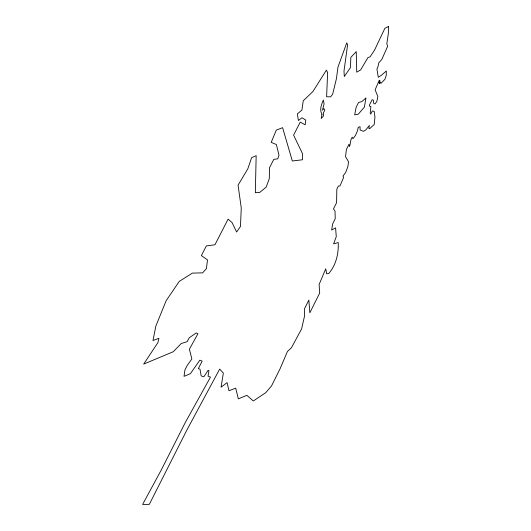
<?xml version="1.0" encoding="UTF-8"?>
<svg xmlns="http://www.w3.org/2000/svg" width="531" height="531" viewBox="0 0 531 531"><rect width="100%" height="100%" fill="white"/><g stroke="black" fill="none" stroke-linecap="round" stroke-linejoin="round"><path stroke-width="0.8" d="M388.387 26.55L388.387 33.227L386.807 43.801L387.65 46.23L381.829 59.445L378.762 62.917L377.866 67.105L376.93 68.97L378.271 77.274L381.477 75.196L386.329 70.981L386.249 75.442L384.889 79.318L380.873 83.453L380.276 81.92L379.413 83.632L379.068 82.763L379.944 80.38L379.26 80.274L375.112 89.852L377.873 96.516L376.818 101.507L374.926 103.983L373.651 103.299L373.406 100.14L372.151 99.695L369.317 105.317L369.815 106.432L370.897 106.532L370.207 112.904L370.751 114.105L372.337 110.946L374.176 111.357L374.959 117.052L374.236 124.46L369.735 128.641L368.886 128.509L369.377 125.475L365.919 129.829L363.469 131.323L360.118 129.976L360.038 126.677L358.239 127.354L357.456 130.891L355.378 135.611L353.022 138.697L352.212 137.177L350.971 139.653L349.936 145.235L349.358 146.383L349.02 144.246L346.385 149.463L345.548 156.658L348.575 161.855L347.778 166.973L345.575 172.602L342.953 176.086L343.703 177.281L339.959 185.969L338.386 186.049L336.827 189.149L336.581 202.716L333.468 208.922L335.015 211.046L335.234 218.706L332.751 223.657L331.616 230.056L335.612 227.885L336.262 236.673L333.594 243.902L338.22 242.534C338.765 253.619 336.11 264.763 328.895 273.412L326.691 273.83L325.729 268.825L319.098 284.523L319.702 293.026L309.839 312.792L308.856 300.068L304.575 308.63L304.429 316.509L301.608 328.901L291.453 347.719L287.43 351.482L280.01 368.912L271.5 385.964L265.772 392.648L253.3 400.978L246.875 395.323L238.339 398.861L235.711 388.161L229 390.736L227.076 382.619L221.082 387.192L223.345 373.034L219.668 369.098L186.919 429.964L149.324 504.344L142.613 504.45L161.464 469.616L185.372 422.364L210.488 377.11L208.026 376.22L208.962 370.572L208.139 370.26L203.811 376.824L201.176 375.882L200.001 369.211L198.342 368.594L202.145 361.1L199.822 360.164L190.443 373.651L184.025 376.353L184.927 369.941L187.231 365.408L191.877 358.963L189.394 349.239L197.91 333.747L196.244 332.957L189.209 337.782L187.171 341.672L181.21 343.524L173.239 351.748L143.675 364.1L157.906 342.595L158.915 338.274L152.988 340.55L155.862 326.047L166.143 300.719L179.266 281.397L192.395 273.107L202.596 272.874L206.4 268.62L207.508 259.905L201.388 255.577L206.327 245.953L214.969 244.751L228.098 219.111L232.067 222.608L236.614 231.994L240.477 226.491L241.26 207.933L238.074 185.146L247.818 168.812L251.621 157.68L256.168 155.649L255.331 192.7L259.692 192.481L266.223 187.065L269.29 178.608L269.489 167.796L273.797 159.366L277.786 158.822L278.987 155.191L276.379 144.525L271.222 142.361L276.279 130.122L282.605 127.679L292.335 160.986L302.458 159.765L302.551 153.791L293.603 135.113L300.234 122.11L305.179 124.792L305.776 120.106L301.98 117.736L298.382 120.544L297.36 113.886L301.907 110.076L303.247 100.777L312.892 91.538L326.399 70.158L327.62 72.555L326.618 96.768L330.614 96.834L332.652 94.199L336.435 78.648L337.955 67.165L346.743 42.845L347.599 44.81L344.002 71.021L344.3 76.504L350.427 67.663L350.845 57.368L356.241 51.607L356.739 72.176L360.675 69.893L367.917 57.613L370.1 56.797L374.627 49.967L384.869 28.302L388.387 26.55M365.912 98.096L364.385 107.136L358.299 114.178L354.655 114.882L356.142 107.269L358.551 102.49L361.777 101.607L365.912 98.096M321.992 114.251L321.189 118.546L323.585 115.791L323.439 112.851L324.799 110.176L323.89 108.576L322.456 110.229L324.109 103.877L323.346 100.02C321.54 104.308 319.177 109.937 321.992 114.251"/></g></svg>
